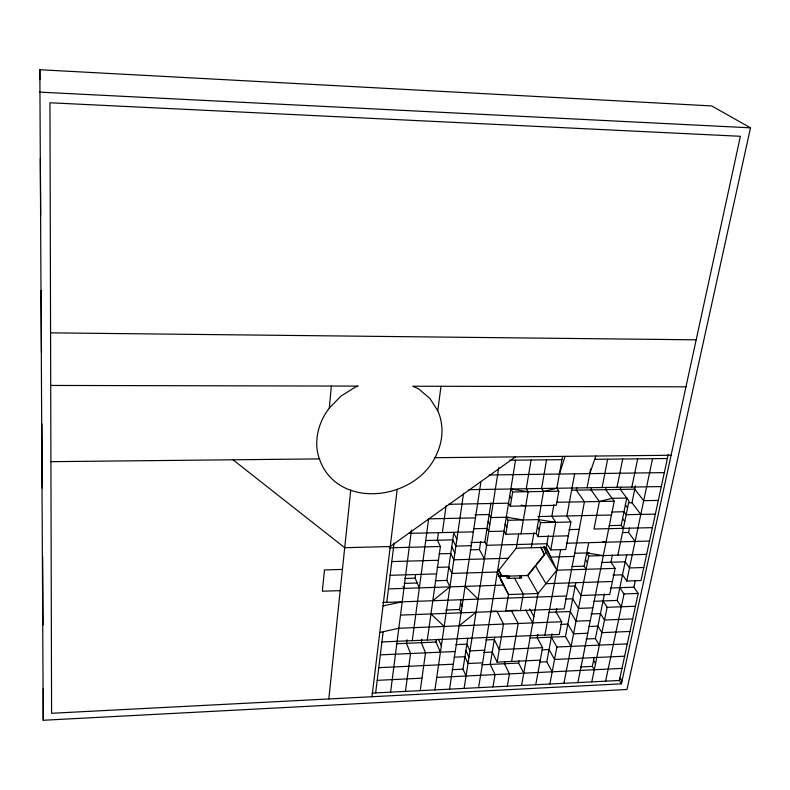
<?xml version="1.0" encoding="UTF-8"?>
<svg xmlns="http://www.w3.org/2000/svg" width="790" height="790" viewBox="0 0 790 790"><rect width="100%" height="100%" fill="white"/><g stroke="black" fill="none" stroke-linecap="round" stroke-linejoin="round"><path stroke-width="1.19" d="M43.233 720.273L39.836 69.727L711.691 105.929L750.5 127.832L626.974 689.492L43.233 720.273L43.292 688.722M441.008 386.28L437.769 410.741A64.089 55.507 -25.3 0 1 436.781 453.964C415.787 503.161 330.378 511.406 317.471 451.959A64.089 55.507 -25.3 0 1 329.302 408.055L331.385 386.043M328.828 698.952L350.76 490.047M498.658 576.187L507.733 575.9L509.086 578.389L509.471 576.088M371.981 696.721L397.212 489.316M375.665 692.909L383.13 632.148M386.794 602.355L394.082 543.046M390.596 692.149L411.442 530.11M406.978 639.712L406.504 643.327L410.533 653.518L405.448 691.388M419.352 587.879L415.125 578.171L415.609 574.508M412.271 640.65L428.624 518.862L475.462 517.885M421.811 639.219L421.327 642.695L425.514 652.856L420.231 690.638M438.332 533.329L437.384 540.232L440.405 546.492L427.311 640.019M442.361 532.588L446.143 505.531M440.415 652.194L436.08 642.063L436.376 639.949M432.811 600.726L449.935 586.871L446.883 580.413L453.727 532.974L456.877 539.175M434.925 689.887L463.562 493.335M461.093 612.813L459.543 609.524L461.024 599.689M449.55 689.137L480.843 482.315M484.408 558.955L479.441 549.583L480.666 541.673M466.041 676.013L462.999 669.16L467.779 638.379M574.626 473.832L566.865 515.959L570.874 522.002L565.749 549.534L550.758 549.939L546.917 543.727L486.551 545.288L484.863 542.177L491.005 502.815M464.105 688.396L498.727 467.631M478.582 687.656L515.524 460.185M568.296 535.837L538.089 536.588L536.203 533.487L505.768 534.228L508.049 520.284L506.262 517.233L523.375 519.948M562.51 456.59L556.841 488.26L558.826 491.202L556.288 505.324L510.34 506.202L512.67 491.973L510.844 489L528.135 491.716L521.025 533.852M494.698 637.283L490.205 664.42L495.054 674.591L492.98 686.925M540.291 660.124L497.147 662.139L503.536 624.07L496.851 611.035M505.709 611.134L508.493 594.544L497.364 572.009L516.285 548.161L518.625 534.218M531.087 460.017L526.259 488.753L528.135 491.716M504.84 661.507L504.454 663.748L509.441 673.89L507.308 686.194M519.968 578.033L520.363 575.752M511.594 661.467L518.181 623.488L511.308 610.492M520.422 610.581L523.296 594.031L514.537 578.211M531.314 547.756L533.931 532.707M546.562 459.839L541.594 488.506L543.53 491.459L536.203 533.487M538.089 536.588L540.528 522.674L538.612 519.623L508.049 520.284M523.76 673.189L518.635 663.077L519.03 660.845M521.568 685.463L538.01 593.517L556.861 570.183L615.124 568.395L609.762 594.465L581.035 595.482L575.179 586.012L568.01 586.249M543.481 546.937L545.989 552.329L556.861 570.183L546.275 547.361L548.349 535.758M553.909 504.662L551.835 516.275L555.745 522.338L550.758 549.939M537.842 634.331L537.22 637.747L542.592 647.652L535.748 684.742M544.912 635.051L560.564 550.107M576.74 487.835L576.305 490.146L584.442 501.778L564.109 608.932L400.51 615.104M552.18 671.796L546.779 661.753L552.013 633.738M556.713 608.586L556.071 612.062L561.68 621.75L559.271 634.439L381.935 641.934M549.87 684.021L556.891 647.01L551.38 637.145M587.098 487.776L590.683 468.865M591.483 487.598L591.038 489.899L599.373 501.502L594.001 529.024L652.431 527.651M571.111 646.378L565.462 636.543L575.851 582.487M586.15 569.284L584.146 566.173L588.668 542.878M563.912 683.301L588.738 555.992L586.713 552.921L603.333 555.587M602.099 487.539L607.629 459.178M606.147 487.371L605.693 489.662L614.225 501.225L577.885 682.59M617.02 487.292L622.688 459.01M620.733 487.134L620.269 489.415L628.998 500.949L617.849 555.173M599.343 645.124L595.384 638.587L604.469 593.981M612.398 555.054L610.937 562.233L615.124 568.395M594.278 669.742L592.332 666.405L594.208 657.24M623.369 528.332L621.207 525.34L626.796 498.036L612.072 498.302L599.373 501.502M591.779 681.879L607.125 607.312L603.046 600.953M631.862 487.055L637.668 458.842M640.808 514.399L631.961 502.756L635.476 485.751M635.101 541.436L628.573 532.46L629.492 528.006M621.315 606.779L617.148 600.439L626.717 554.649M605.614 681.168L624.021 593.962L619.814 587.681M668.251 454.487L640.986 580.551L626.746 581.025L652.56 458.684M621.414 683.834L740.398 136.295L49.958 102.769L51.587 713.281L621.414 683.834L619.38 680.467L638.202 593.458L633.896 587.197L635.397 580.196M559.389 474.04L565.097 456.353M589.774 473.635L595.798 456.037M536.104 564.662L545.989 552.329M541.032 547.371L544.517 554.837L527.937 575.515L501.848 576.335L498.431 569.639M329.302 408.055L341.013 396.076L355.48 387.011L358.137 386.103L50.718 385.441M459.128 625.848L476.044 612.25M515.475 456.867L390.25 546.532L344.707 547.707L232.981 459.79M543.53 491.459L556.841 488.26M379.793 632.484L398.812 628.257L561.68 621.75M383.031 605.881L402.219 601.812M372.001 693.097L619.38 680.467M580.729 666.957L592.332 666.405M377.215 680.348L421.969 678.166M436.742 677.445L621.997 668.389M378.766 667.668L453.322 664.193M482.611 662.82L468.006 663.501L464.925 656.707L453.993 657.211M624.633 656.194L554.521 659.462L549.07 649.508L542.019 649.824M481.851 664.815L518.635 663.077M539.758 662.089L546.779 661.753M452.107 669.673L462.999 669.16M380.346 654.861L455.238 651.533M484.655 650.219L469.991 650.881L466.88 644.146L455.899 644.62M542.592 647.652L499.25 649.577L494.313 639.574L485.89 639.939M556.891 647.01L627.29 643.88M483.855 652.431L492.249 652.056L497.147 662.139M586.062 638.992L595.384 638.587M587.77 633.234L573.56 633.837L567.862 624.09L560.782 624.376M629.976 631.457L601.911 632.642L597.912 626.154L588.55 626.539M396.185 643.761L436.08 642.063M530.11 638.053L565.462 636.543M590.308 620.604L576.029 621.177L570.271 611.519L548.922 612.329M632.691 618.906L604.508 620.032L600.469 613.613L591.068 613.978M593.606 601.299L617.148 600.439M445.718 610.038L459.543 609.524M490.797 611.263L495.636 611.085M507.694 610.631L517.292 610.265M592.856 607.846L578.517 608.389L572.711 598.83L565.581 599.077M607.125 607.312L635.437 606.246M382.755 602.503L566.568 595.996M624.021 593.962L638.202 593.458M388.453 588.906L503.822 585.084L497.483 573.283M612.438 581.489L545.959 583.692L535.344 565.61L527.601 575.278L538.01 593.517L508.493 594.544L500.386 579.426M340.204 590.624L322.36 591.216L324.453 569.936L342.425 569.412M610.374 588.007L633.896 587.197M404.569 578.507L415.125 578.171M435.241 580.788L446.883 580.413M613.02 575.11L622.5 574.804L626.746 581.025M404.253 583.415L417.229 583M437.117 567.368L448.819 567.023L451.89 573.412L497.364 572.009M601.368 562.51L625.216 561.808L629.502 567.951L643.811 567.516M572.009 566.539L584.146 566.173M390.122 575.308L436.574 573.886M574.537 553.257L589.143 552.852M391.81 561.581L438.48 560.258M508.256 558.273L453.875 559.814L450.764 553.504L439.013 553.83M574.073 556.407L550.778 557.069L544.419 546.67M588.738 555.992L646.655 554.353M516.285 548.161L546.275 547.361M470.169 549.83L479.441 549.583M425.504 540.528L452.729 539.846L455.87 546.087L471.255 545.692M470.791 542.542L484.863 542.177M389.391 547.816L440.405 546.492M566.371 543.224L649.528 541.061M474.059 528.717L487.015 528.421L488.714 531.492L504 531.137L505.768 534.228M609.041 525.617L621.207 525.34M408.628 533.378L473.348 531.858M568.899 529.606L579.208 529.369M622.589 532.608L628.573 532.46M540.528 522.674L570.874 522.002M474.978 514.813L489.178 514.517L490.896 517.559L508.612 517.183M611.766 512.009L623.981 511.752L626.174 514.705L655.354 514.093M537.881 516.571L611.46 515.021M448.72 504.297L508.543 503.191L510.34 506.202M556.644 502.292L614.225 501.225M658.317 500.406L643.702 500.682L634.775 489.178L571.368 490.225M628.356 502.825L631.961 502.756M512.67 491.973L558.826 491.202M468.904 489.672L661.309 486.581M489.079 474.988L664.331 472.627M50.916 461.676L319.772 458.891M434.47 457.706L671.085 455.257M509.58 460.244L561.957 459.671M594.821 459.316L667.372 458.526M685.967 386.814L412.696 386.221L418.522 388.818L429.918 398.476L437.769 410.741M50.58 332.847L696.178 339.819M39.5 92.124L750.5 127.832M521.153 505.175L525.745 505.906M538.612 519.623L555.745 522.338M602.434 541.624L606.019 542.197M430.965 613.958L444.168 626.45M465.103 586.368L478.108 599.126M625.384 504.909L627.586 507.851M622.589 518.566L624.771 521.538M585.43 559.557L587.444 562.658M537.407 526.575L539.303 529.646M509.688 496.11L511.505 499.102M620.022 678.018L621.918 681.148M544.517 554.837L540.567 547.095M593.576 660.302L595.542 663.63M505.126 524.205L506.904 527.266M520.393 575.505L521.785 577.984L507.269 578.438L505.916 575.959M488.092 521.489L489.8 524.54M529.764 608.962L533.902 616.486M507.733 575.9L509.086 578.389M525.686 609.949L532.756 622.905M451.742 546.69L454.872 552.97M498.727 570.005L501.848 576.335M460.531 602.977L462.091 606.256M465.903 650.437L468.993 657.201M438.44 639.08L441.343 645.805M403.127 586.427L403.947 588.392M39.836 69.727L39.895 79.593M40.349 158.553L40.685 215.295M41.12 290.552L41.475 352.241M41.89 423.796L42.265 487.944M42.66 557.029L43.055 624.88"/></g></svg>
